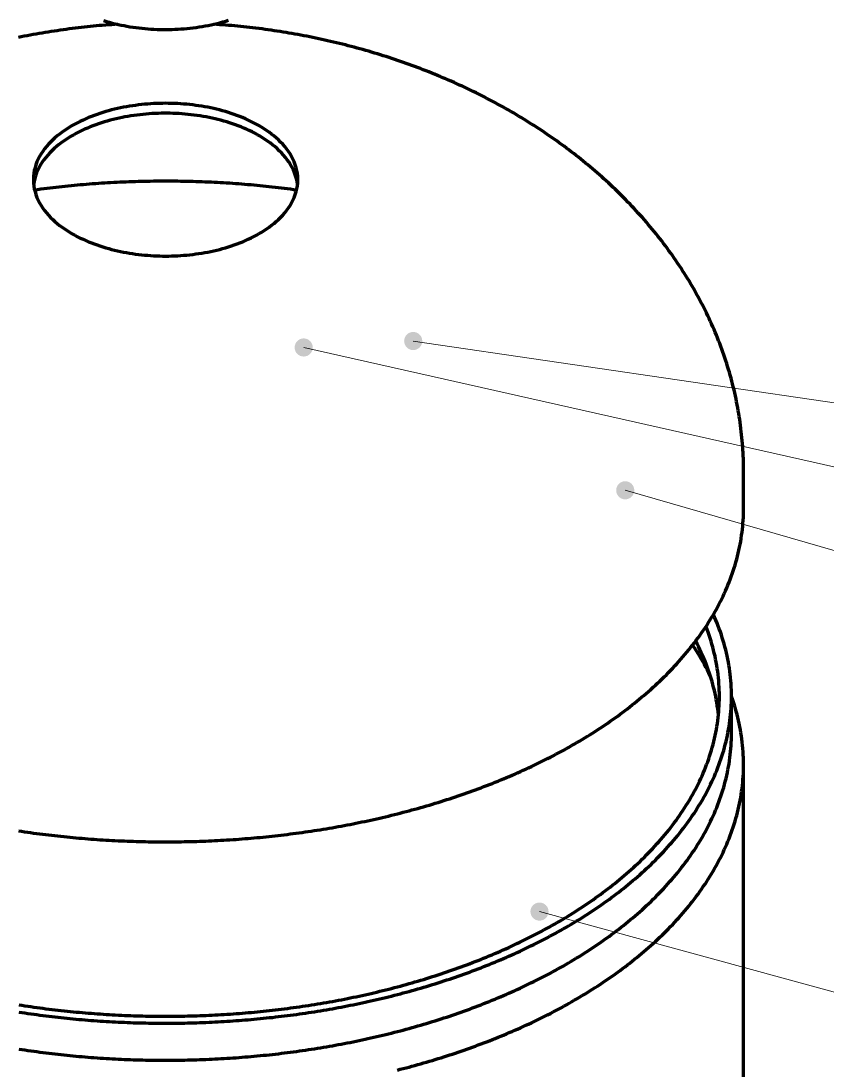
# Model space of a CAD drawing. Header units: millimetres. Extents: x 0 to 594, y 0 to 420.
# Drawn here: x 234.1 to 287.4, y 195.4 to 264.8 of the extents above; entities that cross this region are included whole.
import ezdxf

# ---------------------------------------------------------------- set-up
doc = ezdxf.new("R2010")
doc.units = ezdxf.units.MM
doc.layers.add('01-VISIBLE', color=7, linetype='CONTINUOUS', lineweight=70)
doc.layers.add('08-FINA', color=5, linetype='CONTINUOUS', lineweight=18)

msp = doc.modelspace()

# ---------------------------------------------------------------- hatches: boundary and pattern name
at = {"layer": '08-FINA'}
h = msp.add_hatch(color=7, dxfattribs=at)
h.dxf.hatch_style = 1
edge = h.paths.add_edge_path()
edge.add_arc((252.799, 243.162), 0.6, 0, 360)
h = msp.add_hatch(color=7, dxfattribs=at)
h.dxf.hatch_style = 1
edge = h.paths.add_edge_path()
edge.add_arc((260.046, 243.589), 0.6, 0, 360)
h = msp.add_hatch(color=7, dxfattribs=at)
h.dxf.hatch_style = 1
edge = h.paths.add_edge_path()
edge.add_arc((274.078, 233.714), 0.6, 0, 360)
h = msp.add_hatch(color=7, dxfattribs=at)
h.dxf.hatch_style = 1
edge = h.paths.add_edge_path()
edge.add_arc((268.403, 205.841), 0.6, 0, 360)

# ---------------------------------------------------------------- linework, layer by layer
at = {"layer": '01-VISIBLE'}
for p, q in [((281.909, 232.539), (281.909, 234.989)), ((281.109, 217.629), (281.109, 220.079)), ((281.909, 86.465), (281.909, 215.588))]:
    msp.add_line(p, q, dxfattribs=at)
for points in [[(240.472, 264.546), (240.272, 264.533), (240.072, 264.518), (239.872, 264.503), (239.672, 264.487), (239.472, 264.471), (239.272, 264.453), (239.072, 264.435), (238.872, 264.416), (238.673, 264.396), (238.473, 264.375), (238.273, 264.354), (238.074, 264.331), (237.875, 264.308), (237.676, 264.284), (237.477, 264.259), (237.278, 264.233), (237.079, 264.207), (236.88, 264.18), (236.681, 264.151), (236.483, 264.122), (236.284, 264.093), (236.086, 264.062), (235.888, 264.03), (235.69, 263.998), (235.492, 263.965), (235.294, 263.931), (235.097, 263.896), (234.899, 263.861), (234.702, 263.824), (234.505, 263.787), (234.308, 263.749), (234.111, 263.71), (233.914, 263.67)], [(239.548, 264.791), (239.74, 264.734), (239.933, 264.68), (240.126, 264.629), (240.321, 264.581), (240.515, 264.536), (240.711, 264.494), (240.907, 264.455), (241.104, 264.419), (241.301, 264.386), (241.499, 264.355), (241.697, 264.328), (241.896, 264.303), (242.094, 264.28), (242.294, 264.261), (242.493, 264.244), (242.692, 264.23), (242.892, 264.219), (243.092, 264.21), (243.292, 264.204), (243.492, 264.2), (243.692, 264.199), (243.892, 264.201), (244.092, 264.205), (244.292, 264.212), (244.492, 264.222), (244.691, 264.234), (244.891, 264.249), (245.09, 264.267), (245.289, 264.288), (245.488, 264.311), (245.686, 264.337), (245.884, 264.365), (246.082, 264.397), (246.279, 264.431), (246.476, 264.468), (246.672, 264.508), (246.867, 264.551), (247.062, 264.597), (247.256, 264.645), (247.449, 264.697), (247.641, 264.752), (247.833, 264.811)], [(281.909, 234.989), (281.908, 235.189), (281.905, 235.39), (281.901, 235.591), (281.895, 235.791), (281.887, 235.992), (281.877, 236.192), (281.866, 236.392), (281.853, 236.593), (281.838, 236.793), (281.822, 236.993), (281.803, 237.192), (281.783, 237.392), (281.761, 237.592), (281.738, 237.791), (281.713, 237.99), (281.686, 238.189), (281.657, 238.387), (281.627, 238.586), (281.594, 238.784), (281.561, 238.981), (281.525, 239.179), (281.488, 239.376), (281.449, 239.573), (281.409, 239.769), (281.366, 239.966), (281.323, 240.161), (281.277, 240.357), (281.23, 240.552), (281.181, 240.746), (281.131, 240.941), (281.079, 241.134), (281.025, 241.328), (280.97, 241.521), (280.913, 241.713), (280.854, 241.905), (280.794, 242.096), (280.733, 242.287), (280.669, 242.478), (280.605, 242.668), (280.538, 242.857), (280.471, 243.046), (280.401, 243.234), (280.33, 243.422), (280.258, 243.609), (280.184, 243.795), (280.108, 243.981), (280.032, 244.167), (279.953, 244.351), (279.873, 244.535), (279.792, 244.719), (279.709, 244.902), (279.625, 245.084), (279.54, 245.265), (279.453, 245.446), (279.364, 245.626), (279.274, 245.806), (279.183, 245.984), (279.091, 246.162), (278.997, 246.34), (278.902, 246.516), (278.805, 246.692), (278.707, 246.867), (278.608, 247.042), (278.508, 247.216), (278.406, 247.388), (278.303, 247.561), (278.199, 247.732), (278.093, 247.903), (277.986, 248.073), (277.878, 248.242), (277.769, 248.41), (277.658, 248.577), (277.547, 248.744), (277.434, 248.91), (277.32, 249.075), (277.205, 249.239), (277.088, 249.403), (276.971, 249.565), (276.852, 249.727), (276.732, 249.888), (276.612, 250.048), (276.49, 250.208), (276.367, 250.366), (276.243, 250.524), (276.117, 250.681), (275.991, 250.837), (275.864, 250.992), (275.735, 251.146), (275.606, 251.299), (275.476, 251.452), (275.344, 251.603), (275.212, 251.754), (275.079, 251.904), (274.944, 252.053), (274.809, 252.201), (274.673, 252.349), (274.536, 252.495), (274.397, 252.641), (274.258, 252.785), (274.118, 252.929), (273.978, 253.072), (273.836, 253.214), (273.693, 253.355), (273.55, 253.495), (273.405, 253.635), (273.26, 253.773), (273.114, 253.911), (272.967, 254.047), (272.82, 254.183), (272.671, 254.318), (272.522, 254.452), (272.371, 254.585), (272.221, 254.717), (272.069, 254.849), (271.916, 254.979), (271.763, 255.108), (271.609, 255.237), (271.454, 255.365), (271.299, 255.492), (271.143, 255.617), (270.986, 255.742), (270.828, 255.867), (270.67, 255.99), (270.51, 256.112), (270.351, 256.233), (270.19, 256.354), (270.029, 256.473), (269.867, 256.592), (269.705, 256.71), (269.542, 256.827), (269.378, 256.943), (269.214, 257.058), (269.049, 257.172), (268.883, 257.285), (268.717, 257.398), (268.55, 257.509), (268.383, 257.62), (268.215, 257.73), (268.046, 257.838), (267.877, 257.946), (267.707, 258.053), (267.537, 258.159), (267.366, 258.265), (267.195, 258.369), (267.023, 258.473), (266.851, 258.575), (266.678, 258.677), (266.504, 258.778), (266.33, 258.877), (266.156, 258.976), (265.981, 259.075), (265.805, 259.172), (265.629, 259.268), (265.453, 259.364), (265.276, 259.458), (265.098, 259.552), (264.92, 259.645), (264.742, 259.737), (264.563, 259.828), (264.384, 259.918), (264.204, 260.007), (264.024, 260.096), (263.844, 260.183), (263.663, 260.27), (263.481, 260.355), (263.299, 260.44), (263.117, 260.524), (262.935, 260.608), (262.752, 260.69), (262.568, 260.771), (262.385, 260.852), (262.2, 260.931), (262.016, 261.01), (261.831, 261.088), (261.646, 261.165), (261.46, 261.241), (261.274, 261.317), (261.088, 261.391), (260.901, 261.465), (260.714, 261.537), (260.527, 261.609), (260.339, 261.68), (260.151, 261.75), (259.963, 261.82), (259.774, 261.888), (259.585, 261.956), (259.396, 262.022), (259.207, 262.088), (259.017, 262.153), (258.827, 262.217), (258.636, 262.281), (258.446, 262.343), (258.255, 262.405), (258.063, 262.465), (257.872, 262.525), (257.68, 262.584), (257.488, 262.643), (257.296, 262.7), (257.103, 262.756), (256.911, 262.812), (256.718, 262.867), (256.524, 262.921), (256.331, 262.974), (256.137, 263.026), (255.943, 263.078), (255.749, 263.128), (255.555, 263.178), (255.36, 263.227), (255.165, 263.275), (254.97, 263.322), (254.775, 263.369), (254.58, 263.414), (254.384, 263.459), (254.188, 263.503), (253.992, 263.546), (253.796, 263.588), (253.6, 263.63), (253.403, 263.67), (253.207, 263.71), (253.01, 263.749), (252.813, 263.787), (252.616, 263.824), (252.418, 263.861), (252.221, 263.896), (252.023, 263.931), (251.826, 263.965), (251.628, 263.998), (251.43, 264.03), (251.232, 264.062), (251.033, 264.093), (250.835, 264.122), (250.636, 264.151), (250.438, 264.18), (250.239, 264.207), (250.04, 264.233), (249.841, 264.259), (249.642, 264.284), (249.443, 264.308), (249.243, 264.331), (249.044, 264.354), (248.845, 264.375), (248.645, 264.396), (248.445, 264.416), (248.246, 264.435), (248.046, 264.453), (247.846, 264.471), (247.646, 264.487), (247.446, 264.503), (247.246, 264.518), (247.046, 264.533), (246.846, 264.546)], [(252.409, 254.264), (252.402, 254.464), (252.381, 254.664), (252.347, 254.862), (252.3, 255.057), (252.241, 255.248), (252.17, 255.436), (252.088, 255.619), (251.996, 255.797), (251.895, 255.97), (251.784, 256.138), (251.666, 256.3), (251.541, 256.457), (251.409, 256.608), (251.272, 256.754), (251.129, 256.895), (250.98, 257.03), (250.828, 257.16), (250.671, 257.285), (250.51, 257.406), (250.347, 257.521), (250.179, 257.632), (250.009, 257.739), (249.837, 257.841), (249.662, 257.939), (249.484, 258.033), (249.305, 258.123), (249.124, 258.209), (248.941, 258.291), (248.756, 258.37), (248.57, 258.445), (248.382, 258.516), (248.194, 258.584), (248.004, 258.649), (247.813, 258.71), (247.621, 258.768), (247.428, 258.823), (247.234, 258.875), (247.039, 258.923), (246.844, 258.969), (246.648, 259.012), (246.451, 259.051), (246.254, 259.088), (246.056, 259.122), (245.858, 259.153), (245.659, 259.182), (245.46, 259.207), (245.261, 259.23), (245.061, 259.25), (244.861, 259.268), (244.661, 259.282), (244.461, 259.294), (244.261, 259.304), (244.06, 259.31), (243.859, 259.314), (243.659, 259.316), (243.458, 259.314), (243.258, 259.31), (243.057, 259.304), (242.857, 259.294), (242.656, 259.282), (242.456, 259.268), (242.256, 259.25), (242.057, 259.23), (241.857, 259.207), (241.658, 259.182), (241.46, 259.153), (241.262, 259.122), (241.064, 259.088), (240.867, 259.051), (240.67, 259.012), (240.474, 258.969), (240.278, 258.923), (240.084, 258.875), (239.89, 258.823), (239.697, 258.768), (239.505, 258.71), (239.314, 258.649), (239.124, 258.584), (238.935, 258.516), (238.748, 258.445), (238.561, 258.37), (238.377, 258.291), (238.194, 258.209), (238.013, 258.123), (237.833, 258.033), (237.656, 257.939), (237.481, 257.841), (237.308, 257.739), (237.138, 257.632), (236.971, 257.521), (236.807, 257.406), (236.647, 257.285), (236.49, 257.16), (236.337, 257.03), (236.189, 256.895), (236.046, 256.754), (235.908, 256.608), (235.776, 256.457), (235.651, 256.3), (235.533, 256.138), (235.423, 255.97), (235.322, 255.797), (235.229, 255.619), (235.148, 255.436), (235.077, 255.248), (235.017, 255.057), (234.97, 254.862), (234.936, 254.664), (234.916, 254.464), (234.909, 254.264)], [(252.39, 253.935), (252.361, 254.133), (252.319, 254.328), (252.264, 254.521), (252.197, 254.709), (252.12, 254.894), (252.031, 255.073), (251.934, 255.248), (251.827, 255.417), (251.712, 255.581), (251.59, 255.739), (251.461, 255.892), (251.326, 256.04), (251.185, 256.182), (251.039, 256.319), (250.889, 256.451), (250.734, 256.578), (250.575, 256.7), (250.413, 256.817), (250.248, 256.93), (250.079, 257.038), (249.908, 257.141), (249.735, 257.241), (249.559, 257.336), (249.381, 257.428), (249.201, 257.515), (249.019, 257.599), (248.836, 257.679), (248.651, 257.755), (248.464, 257.828), (248.276, 257.897), (248.087, 257.963), (247.897, 258.025), (247.706, 258.085), (247.514, 258.141), (247.321, 258.194), (247.127, 258.244), (246.933, 258.291), (246.738, 258.334), (246.542, 258.375), (246.345, 258.414), (246.148, 258.449), (245.951, 258.481), (245.753, 258.511), (245.555, 258.538), (245.356, 258.562), (245.157, 258.583), (244.958, 258.602), (244.758, 258.617), (244.559, 258.631), (244.359, 258.641), (244.159, 258.649), (243.959, 258.655), (243.759, 258.657), (243.559, 258.657), (243.359, 258.655), (243.159, 258.649), (242.959, 258.641), (242.759, 258.631), (242.559, 258.617), (242.36, 258.602), (242.16, 258.583), (241.962, 258.562), (241.763, 258.538), (241.565, 258.511), (241.367, 258.481), (241.169, 258.449), (240.972, 258.414), (240.776, 258.375), (240.58, 258.334), (240.385, 258.291), (240.19, 258.244), (239.996, 258.194), (239.803, 258.141), (239.611, 258.085), (239.42, 258.025), (239.23, 257.963), (239.041, 257.897), (238.854, 257.828), (238.667, 257.755), (238.482, 257.679), (238.299, 257.599), (238.117, 257.515), (237.937, 257.428), (237.759, 257.336), (237.583, 257.241), (237.409, 257.141), (237.238, 257.038), (237.07, 256.93), (236.904, 256.817), (236.742, 256.7), (236.583, 256.578), (236.429, 256.451), (236.278, 256.319), (236.132, 256.182), (235.992, 256.04), (235.857, 255.892), (235.728, 255.739), (235.605, 255.581), (235.491, 255.417), (235.384, 255.248), (235.286, 255.073), (235.198, 254.894), (235.12, 254.709), (235.054, 254.521), (234.999, 254.328), (234.957, 254.133), (234.927, 253.935)], [(234.909, 254.264), (234.916, 254.063), (234.936, 253.864), (234.97, 253.666), (235.017, 253.471), (235.077, 253.279), (235.148, 253.091), (235.23, 252.908), (235.322, 252.73), (235.424, 252.556), (235.534, 252.389), (235.652, 252.226), (235.777, 252.07), (235.909, 251.918), (236.047, 251.772), (236.19, 251.632), (236.339, 251.496), (236.491, 251.366), (236.648, 251.241), (236.809, 251.12), (236.973, 251.005), (237.14, 250.894), (237.31, 250.787), (237.483, 250.685), (237.658, 250.587), (237.836, 250.493), (238.015, 250.403), (238.197, 250.317), (238.38, 250.235), (238.565, 250.156), (238.751, 250.081), (238.939, 250.01), (239.128, 249.942), (239.318, 249.878), (239.509, 249.816), (239.701, 249.758), (239.894, 249.703), (240.088, 249.652), (240.283, 249.603), (240.478, 249.558), (240.675, 249.515), (240.871, 249.475), (241.069, 249.438), (241.267, 249.404), (241.465, 249.373), (241.664, 249.345), (241.863, 249.32), (242.062, 249.297), (242.262, 249.277), (242.462, 249.259), (242.662, 249.245), (242.863, 249.233), (243.063, 249.224), (243.264, 249.217), (243.465, 249.213), (243.666, 249.212), (243.866, 249.213), (244.067, 249.217), (244.268, 249.224), (244.468, 249.234), (244.669, 249.246), (244.869, 249.261), (245.069, 249.278), (245.269, 249.298), (245.468, 249.321), (245.667, 249.347), (245.866, 249.375), (246.064, 249.407), (246.262, 249.441), (246.459, 249.478), (246.656, 249.518), (246.852, 249.56), (247.048, 249.606), (247.242, 249.655), (247.436, 249.707), (247.629, 249.762), (247.822, 249.82), (248.013, 249.882), (248.203, 249.947), (248.392, 250.015), (248.579, 250.086), (248.765, 250.162), (248.95, 250.24), (249.133, 250.323), (249.314, 250.409), (249.494, 250.499), (249.671, 250.593), (249.846, 250.692)], [(252.327, 253.574), (252.126, 253.601), (251.926, 253.628), (251.725, 253.654), (251.525, 253.679), (251.324, 253.703), (251.123, 253.727), (250.923, 253.75), (250.722, 253.773), (250.521, 253.795), (250.32, 253.816), (250.118, 253.837), (249.917, 253.857), (249.716, 253.876), (249.515, 253.895), (249.313, 253.913), (249.112, 253.931), (248.91, 253.947), (248.709, 253.964), (248.507, 253.979), (248.305, 253.994), (248.104, 254.008), (247.902, 254.022), (247.7, 254.035), (247.498, 254.047), (247.296, 254.059), (247.095, 254.07), (246.893, 254.08), (246.691, 254.09), (246.489, 254.099), (246.287, 254.108), (246.085, 254.116), (245.883, 254.123), (245.68, 254.13), (245.478, 254.136), (245.276, 254.141), (245.074, 254.146), (244.872, 254.15), (244.67, 254.153), (244.468, 254.156), (244.265, 254.158), (244.063, 254.16), (243.861, 254.161), (243.659, 254.161), (243.457, 254.161), (243.254, 254.16), (243.052, 254.158), (242.85, 254.156), (242.648, 254.153), (242.446, 254.15), (242.244, 254.146), (242.041, 254.141), (241.839, 254.136), (241.637, 254.13), (241.435, 254.123), (241.233, 254.116), (241.031, 254.108), (240.829, 254.099), (240.627, 254.09), (240.425, 254.08), (240.223, 254.07), (240.021, 254.059), (239.819, 254.047), (239.617, 254.035), (239.416, 254.022), (239.214, 254.008), (239.012, 253.994), (238.811, 253.979), (238.609, 253.964), (238.407, 253.947), (238.206, 253.931), (238.004, 253.913), (237.803, 253.895), (237.602, 253.876), (237.4, 253.857), (237.199, 253.837), (236.998, 253.816), (236.797, 253.795), (236.596, 253.773), (236.395, 253.75), (236.194, 253.727), (235.993, 253.703), (235.793, 253.679), (235.592, 253.654), (235.392, 253.628), (235.191, 253.601), (234.991, 253.574)], [(249.846, 250.692), (250.018, 250.794), (250.188, 250.9), (250.354, 251.011), (250.518, 251.127), (250.678, 251.247), (250.834, 251.372), (250.986, 251.502), (251.134, 251.638), (251.276, 251.778), (251.414, 251.924), (251.545, 252.075), (251.669, 252.231), (251.787, 252.393), (251.897, 252.561), (251.998, 252.734), (252.09, 252.912), (252.171, 253.094), (252.242, 253.282), (252.301, 253.473), (252.348, 253.667), (252.381, 253.865), (252.402, 254.064), (252.409, 254.264)], [(270.706, 216.924), (270.88, 217.025), (271.053, 217.127), (271.226, 217.23), (271.398, 217.334), (271.57, 217.439), (271.741, 217.545), (271.911, 217.652), (272.081, 217.761), (272.25, 217.87), (272.419, 217.98), (272.586, 218.091), (272.753, 218.203), (272.92, 218.317), (273.085, 218.431), (273.25, 218.546), (273.414, 218.663), (273.578, 218.78), (273.74, 218.899), (273.902, 219.019), (274.063, 219.14), (274.223, 219.262), (274.382, 219.385), (274.541, 219.509), (274.698, 219.634), (274.855, 219.761), (275.01, 219.888), (275.165, 220.017), (275.319, 220.147), (275.472, 220.278), (275.623, 220.41), (275.774, 220.544), (275.924, 220.678), (276.072, 220.814), (276.22, 220.951), (276.366, 221.089), (276.511, 221.229), (276.655, 221.369), (276.798, 221.511), (276.94, 221.654), (277.08, 221.799), (277.219, 221.944), (277.357, 222.091), (277.493, 222.239), (277.628, 222.388), (277.762, 222.539), (277.894, 222.69), (278.025, 222.843), (278.154, 222.998), (278.282, 223.153), (278.408, 223.31), (278.533, 223.468), (278.656, 223.627), (278.777, 223.788), (278.897, 223.95), (279.015, 224.113), (279.131, 224.277), (279.245, 224.443), (279.358, 224.609), (279.468, 224.778), (279.577, 224.947), (279.684, 225.118), (279.789, 225.289), (279.892, 225.462), (279.992, 225.637), (280.091, 225.812), (280.187, 225.989), (280.282, 226.167), (280.374, 226.346), (280.463, 226.526), (280.551, 226.707), (280.636, 226.889), (280.718, 227.073), (280.799, 227.258), (280.876, 227.443), (280.952, 227.63), (281.024, 227.818), (281.094, 228.006), (281.162, 228.196), (281.226, 228.387), (281.288, 228.578), (281.348, 228.77), (281.404, 228.964), (281.458, 229.158), (281.508, 229.352), (281.556, 229.548), (281.601, 229.744), (281.643, 229.941), (281.682, 230.138), (281.718, 230.336), (281.751, 230.535), (281.781, 230.734), (281.808, 230.933), (281.831, 231.133), (281.852, 231.334), (281.869, 231.534), (281.883, 231.735), (281.895, 231.936), (281.902, 232.137), (281.907, 232.338), (281.909, 232.539)], [(281.109, 220.079), (281.107, 220.286), (281.102, 220.493), (281.093, 220.7), (281.081, 220.907), (281.066, 221.113), (281.047, 221.319), (281.025, 221.525), (280.999, 221.731), (280.97, 221.936), (280.938, 222.141), (280.903, 222.345), (280.864, 222.548), (280.822, 222.751), (280.776, 222.953), (280.728, 223.154), (280.676, 223.355), (280.622, 223.555), (280.564, 223.754), (280.503, 223.952), (280.439, 224.149), (280.373, 224.345), (280.303, 224.54), (280.231, 224.734), (280.155, 224.927), (280.077, 225.119), (279.996, 225.309), (279.913, 225.499)], [(280.309, 220.079), (280.307, 220.285), (280.302, 220.491), (280.293, 220.696), (280.281, 220.902), (280.265, 221.108), (280.246, 221.313), (280.224, 221.518), (280.198, 221.722), (280.169, 221.926), (280.136, 222.129), (280.1, 222.332), (280.061, 222.535), (280.019, 222.736), (279.973, 222.937), (279.924, 223.137), (279.872, 223.337), (279.817, 223.535), (279.758, 223.733), (279.697, 223.929), (279.632, 224.125), (279.565, 224.32), (279.495, 224.513), (279.422, 224.706)], [(279.358, 222.417), (279.279, 222.61), (279.197, 222.803), (279.112, 222.993), (279.024, 223.183), (278.933, 223.372), (278.84, 223.559), (278.745, 223.745)], [(279.707, 221.449), (279.612, 221.639), (279.515, 221.828), (279.416, 222.016), (279.313, 222.202), (279.209, 222.387), (279.102, 222.571), (278.993, 222.753), (278.881, 222.934), (278.767, 223.113), (278.651, 223.292), (278.533, 223.468)], [(280.247, 218.854), (280.225, 219.057), (280.2, 219.26), (280.171, 219.463), (280.139, 219.665), (280.103, 219.867), (280.065, 220.068), (280.023, 220.268), (279.977, 220.468), (279.929, 220.667), (279.878, 220.865), (279.823, 221.062), (279.766, 221.259), (279.705, 221.454), (279.641, 221.649), (279.575, 221.842), (279.506, 222.035), (279.433, 222.227), (279.358, 222.417)], [(269.574, 205.116), (269.748, 205.217), (269.921, 205.319), (270.094, 205.422), (270.265, 205.526), (270.437, 205.631), (270.607, 205.737), (270.777, 205.845), (270.946, 205.953), (271.115, 206.062), (271.283, 206.172), (271.45, 206.284), (271.616, 206.396), (271.782, 206.51), (271.947, 206.625), (272.111, 206.741), (272.274, 206.858), (272.437, 206.976), (272.598, 207.095), (272.759, 207.215), (272.919, 207.337), (273.078, 207.46), (273.236, 207.583), (273.394, 207.708), (273.55, 207.835), (273.705, 207.962), (273.86, 208.091), (274.013, 208.22), (274.165, 208.351), (274.316, 208.484), (274.467, 208.617), (274.616, 208.752), (274.764, 208.888), (274.91, 209.025), (275.056, 209.163), (275.2, 209.303), (275.344, 209.444), (275.485, 209.586), (275.626, 209.729), (275.765, 209.874), (275.903, 210.02), (276.04, 210.168), (276.175, 210.316), (276.309, 210.466), (276.441, 210.617), (276.572, 210.77), (276.701, 210.924), (276.829, 211.079), (276.955, 211.235), (277.079, 211.393), (277.202, 211.552), (277.322, 211.712), (277.442, 211.874), (277.559, 212.037), (277.675, 212.201), (277.788, 212.367), (277.9, 212.534), (278.01, 212.702), (278.118, 212.872), (278.223, 213.043), (278.327, 213.215), (278.428, 213.388), (278.528, 213.563), (278.625, 213.738), (278.72, 213.916), (278.812, 214.094), (278.903, 214.273), (278.99, 214.454), (279.076, 214.636), (279.159, 214.819), (279.239, 215.003), (279.317, 215.188), (279.392, 215.375), (279.464, 215.562), (279.534, 215.75), (279.601, 215.94), (279.665, 216.13), (279.726, 216.321), (279.785, 216.514), (279.84, 216.707), (279.893, 216.9), (279.943, 217.095), (279.989, 217.291), (280.033, 217.487), (280.073, 217.683), (280.111, 217.881), (280.145, 218.079), (280.176, 218.277), (280.204, 218.476), (280.228, 218.676), (280.249, 218.875), (280.268, 219.075), (280.282, 219.276), (280.294, 219.476), (280.302, 219.677), (280.307, 219.878), (280.309, 220.079)], [(270.14, 204.79), (270.314, 204.891), (270.487, 204.993), (270.66, 205.096), (270.832, 205.2), (271.003, 205.305), (271.174, 205.411), (271.344, 205.518), (271.514, 205.626), (271.683, 205.736), (271.851, 205.846), (272.018, 205.957), (272.185, 206.07), (272.351, 206.183), (272.516, 206.298), (272.681, 206.413), (272.844, 206.53), (273.007, 206.648), (273.169, 206.767), (273.331, 206.887), (273.491, 207.008), (273.651, 207.13), (273.81, 207.254), (273.967, 207.378), (274.124, 207.504), (274.28, 207.631), (274.435, 207.759), (274.589, 207.888), (274.742, 208.019), (274.894, 208.15), (275.045, 208.283), (275.195, 208.417), (275.344, 208.553), (275.492, 208.689), (275.638, 208.827), (275.784, 208.966), (275.928, 209.106), (276.071, 209.247), (276.213, 209.39), (276.353, 209.534), (276.492, 209.679), (276.63, 209.825), (276.766, 209.973), (276.902, 210.122), (277.035, 210.272), (277.168, 210.423), (277.298, 210.576), (277.428, 210.73), (277.555, 210.886), (277.681, 211.042), (277.806, 211.2), (277.929, 211.359), (278.05, 211.52), (278.169, 211.682), (278.287, 211.845), (278.403, 212.009), (278.517, 212.175), (278.629, 212.341), (278.739, 212.51), (278.847, 212.679), (278.954, 212.85), (279.058, 213.022), (279.16, 213.195), (279.26, 213.369), (279.358, 213.545), (279.454, 213.722), (279.547, 213.9), (279.638, 214.079), (279.727, 214.26), (279.813, 214.441), (279.897, 214.624), (279.979, 214.808), (280.058, 214.993), (280.134, 215.179), (280.208, 215.366), (280.279, 215.554), (280.348, 215.743), (280.414, 215.933), (280.477, 216.124), (280.537, 216.315), (280.595, 216.508), (280.649, 216.702), (280.701, 216.896), (280.75, 217.091), (280.795, 217.287), (280.838, 217.483), (280.878, 217.68), (280.914, 217.878), (280.948, 218.076), (280.978, 218.275), (281.006, 218.474), (281.03, 218.674), (281.051, 218.874), (281.068, 219.074), (281.083, 219.275), (281.094, 219.476), (281.102, 219.677), (281.107, 219.878), (281.109, 220.079)], [(281.909, 215.588), (281.907, 215.796), (281.902, 216.005), (281.893, 216.213), (281.882, 216.421), (281.866, 216.629), (281.848, 216.837), (281.826, 217.044), (281.8, 217.251), (281.771, 217.457), (281.739, 217.664), (281.704, 217.869), (281.666, 218.074), (281.624, 218.278), (281.579, 218.482), (281.531, 218.685), (281.48, 218.887), (281.425, 219.088), (281.368, 219.288), (281.308, 219.488), (281.244, 219.687), (281.178, 219.884), (281.109, 220.081)], [(270.14, 202.34), (270.314, 202.441), (270.487, 202.543), (270.66, 202.646), (270.832, 202.75), (271.003, 202.855), (271.174, 202.962), (271.344, 203.069), (271.514, 203.177), (271.683, 203.286), (271.851, 203.396), (272.018, 203.508), (272.185, 203.62), (272.351, 203.734), (272.516, 203.848), (272.681, 203.964), (272.844, 204.08), (273.007, 204.198), (273.169, 204.317), (273.331, 204.437), (273.491, 204.558), (273.651, 204.681), (273.81, 204.804), (273.967, 204.929), (274.124, 205.055), (274.28, 205.182), (274.435, 205.31), (274.589, 205.439), (274.742, 205.569), (274.894, 205.701), (275.045, 205.834), (275.195, 205.968), (275.344, 206.103), (275.492, 206.239), (275.638, 206.377), (275.784, 206.516), (275.928, 206.656), (276.071, 206.798), (276.213, 206.94), (276.353, 207.084), (276.492, 207.229), (276.63, 207.376), (276.766, 207.523), (276.902, 207.672), (277.035, 207.822), (277.168, 207.974), (277.298, 208.127), (277.428, 208.281), (277.555, 208.436), (277.681, 208.593), (277.806, 208.751), (277.929, 208.91), (278.05, 209.07), (278.169, 209.232), (278.287, 209.395), (278.403, 209.559), (278.517, 209.725), (278.629, 209.892), (278.739, 210.06), (278.847, 210.23), (278.954, 210.4), (279.058, 210.572), (279.16, 210.745), (279.26, 210.92), (279.358, 211.095), (279.454, 211.272), (279.547, 211.45), (279.638, 211.63), (279.727, 211.81), (279.813, 211.992), (279.897, 212.174), (279.979, 212.358), (280.058, 212.543), (280.134, 212.729), (280.208, 212.916), (280.279, 213.104), (280.348, 213.293), (280.414, 213.483), (280.477, 213.674), (280.537, 213.866), (280.595, 214.059), (280.649, 214.252), (280.701, 214.446), (280.75, 214.642), (280.795, 214.837), (280.838, 215.034), (280.878, 215.231), (280.914, 215.429), (280.948, 215.627), (280.978, 215.826), (281.006, 216.025), (281.03, 216.225), (281.051, 216.425), (281.068, 216.625), (281.083, 216.825), (281.094, 217.026), (281.102, 217.227), (281.107, 217.428), (281.109, 217.629)], [(233.932, 211.182), (234.13, 211.152), (234.329, 211.123), (234.527, 211.094), (234.726, 211.066), (234.924, 211.039), (235.123, 211.013), (235.321, 210.987), (235.52, 210.961), (235.719, 210.937), (235.918, 210.913), (236.117, 210.889), (236.316, 210.866), (236.515, 210.844), (236.715, 210.823), (236.914, 210.802), (237.113, 210.781), (237.313, 210.762), (237.512, 210.743), (237.712, 210.724), (237.911, 210.706), (238.111, 210.689), (238.311, 210.673), (238.511, 210.657), (238.71, 210.641), (238.91, 210.627), (239.11, 210.612), (239.31, 210.599), (239.51, 210.586), (239.71, 210.574), (239.91, 210.562), (240.11, 210.551), (240.31, 210.54), (240.511, 210.531), (240.711, 210.521), (240.911, 210.513), (241.111, 210.505), (241.311, 210.497), (241.512, 210.49), (241.712, 210.484), (241.912, 210.479), (242.113, 210.474), (242.313, 210.469), (242.513, 210.466), (242.714, 210.462), (242.914, 210.46), (243.115, 210.458), (243.315, 210.457), (243.515, 210.456), (243.716, 210.456), (243.916, 210.456), (244.117, 210.457), (244.317, 210.459), (244.517, 210.461), (244.718, 210.464), (244.918, 210.468), (245.119, 210.472), (245.319, 210.476), (245.519, 210.482), (245.72, 210.488), (245.92, 210.494), (246.12, 210.501), (246.32, 210.509), (246.521, 210.518), (246.721, 210.527), (246.921, 210.536), (247.121, 210.546), (247.321, 210.557), (247.521, 210.569), (247.721, 210.581), (247.921, 210.593), (248.121, 210.606), (248.321, 210.62), (248.521, 210.635), (248.721, 210.65), (248.921, 210.666), (249.12, 210.682), (249.32, 210.699), (249.52, 210.716), (249.719, 210.735), (249.919, 210.753), (250.118, 210.773), (250.318, 210.793), (250.517, 210.814), (250.716, 210.835), (250.916, 210.857), (251.115, 210.879), (251.314, 210.902), (251.513, 210.926), (251.712, 210.951), (251.91, 210.976), (252.109, 211.001), (252.308, 211.028), (252.506, 211.055), (252.705, 211.082), (252.903, 211.11), (253.102, 211.139), (253.3, 211.169), (253.498, 211.199), (253.696, 211.23), (253.894, 211.261), (254.092, 211.293), (254.29, 211.326), (254.487, 211.359), (254.685, 211.393), (254.882, 211.428), (255.079, 211.463), (255.276, 211.499), (255.474, 211.536), (255.67, 211.573), (255.867, 211.611), (256.064, 211.649), (256.26, 211.689), (256.457, 211.728), (256.653, 211.769), (256.849, 211.81), (257.045, 211.852), (257.241, 211.895), (257.437, 211.938), (257.632, 211.982), (257.828, 212.027), (258.023, 212.072), (258.218, 212.118), (258.413, 212.165), (258.607, 212.212), (258.802, 212.26), (258.996, 212.309), (259.191, 212.358), (259.385, 212.408), (259.578, 212.459), (259.772, 212.511), (259.966, 212.563), (260.159, 212.616), (260.352, 212.67), (260.545, 212.724), (260.737, 212.779), (260.93, 212.835), (261.122, 212.892), (261.314, 212.949), (261.506, 213.007), (261.698, 213.066), (261.889, 213.125), (262.08, 213.185), (262.271, 213.246), (262.462, 213.308), (262.652, 213.371), (262.842, 213.434), (263.032, 213.498), (263.222, 213.563), (263.411, 213.628), (263.6, 213.694), (263.789, 213.761), (263.978, 213.829), (264.166, 213.898), (264.354, 213.967), (264.542, 214.037), (264.729, 214.108), (264.916, 214.18), (265.103, 214.253), (265.29, 214.326), (265.476, 214.4), (265.662, 214.475), (265.847, 214.551), (266.032, 214.628), (266.217, 214.705), (266.402, 214.783), (266.586, 214.862), (266.77, 214.942), (266.953, 215.023), (267.136, 215.105), (267.319, 215.187), (267.501, 215.271), (267.683, 215.355), (267.864, 215.44), (268.045, 215.526), (268.226, 215.613), (268.406, 215.7), (268.586, 215.789), (268.765, 215.879), (268.944, 215.969), (269.122, 216.06), (269.3, 216.153), (269.478, 216.246), (269.655, 216.34), (269.831, 216.435), (270.007, 216.531), (270.183, 216.628), (270.357, 216.725), (270.532, 216.824), (270.706, 216.924)], [(270.706, 199.972), (270.88, 200.074), (271.053, 200.176), (271.226, 200.279), (271.398, 200.383), (271.57, 200.488), (271.741, 200.594), (271.911, 200.701), (272.081, 200.809), (272.25, 200.918), (272.419, 201.028), (272.586, 201.14), (272.753, 201.252), (272.92, 201.365), (273.085, 201.48), (273.25, 201.595), (273.414, 201.711), (273.578, 201.829), (273.74, 201.948), (273.902, 202.067), (274.063, 202.188), (274.223, 202.31), (274.382, 202.433), (274.541, 202.558), (274.698, 202.683), (274.855, 202.809), (275.01, 202.937), (275.165, 203.066), (275.319, 203.196), (275.472, 203.327), (275.623, 203.459), (275.774, 203.592), (275.924, 203.727), (276.072, 203.863), (276.22, 204), (276.366, 204.138), (276.511, 204.277), (276.655, 204.418), (276.798, 204.56), (276.94, 204.703), (277.08, 204.847), (277.219, 204.993), (277.357, 205.139), (277.493, 205.287), (277.628, 205.437), (277.762, 205.587), (277.894, 205.739), (278.025, 205.892), (278.154, 206.046), (278.282, 206.202), (278.408, 206.358), (278.533, 206.516), (278.656, 206.676), (278.777, 206.836), (278.897, 206.998), (279.015, 207.161), (279.131, 207.326), (279.245, 207.491), (279.358, 207.658), (279.468, 207.826), (279.577, 207.996), (279.684, 208.166), (279.789, 208.338), (279.892, 208.511), (279.992, 208.685), (280.091, 208.861), (280.187, 209.037), (280.282, 209.215), (280.374, 209.394), (280.463, 209.574), (280.551, 209.756), (280.636, 209.938), (280.718, 210.122), (280.799, 210.306), (280.876, 210.492), (280.952, 210.678), (281.024, 210.866), (281.094, 211.055), (281.162, 211.245), (281.226, 211.435), (281.288, 211.627), (281.348, 211.819), (281.404, 212.012), (281.458, 212.206), (281.508, 212.401), (281.556, 212.596), (281.601, 212.793), (281.643, 212.989), (281.682, 213.187), (281.718, 213.385), (281.751, 213.583), (281.781, 213.783), (281.808, 213.982), (281.831, 214.182), (281.852, 214.382), (281.869, 214.583), (281.883, 214.783), (281.895, 214.984), (281.902, 215.185), (281.907, 215.387), (281.909, 215.588)], [(233.944, 199.197), (234.142, 199.167), (234.34, 199.137), (234.538, 199.108), (234.737, 199.079), (234.935, 199.052), (235.134, 199.024), (235.333, 198.998), (235.531, 198.972), (235.73, 198.947), (235.929, 198.922), (236.128, 198.899), (236.327, 198.875), (236.526, 198.853), (236.725, 198.831), (236.925, 198.809), (237.124, 198.789), (237.323, 198.768), (237.523, 198.749), (237.722, 198.73), (237.922, 198.712), (238.122, 198.694), (238.321, 198.678), (238.521, 198.661), (238.721, 198.646), (238.921, 198.631), (239.121, 198.616), (239.321, 198.602), (239.521, 198.589), (239.721, 198.577), (239.921, 198.565), (240.121, 198.554), (240.321, 198.543), (240.521, 198.533), (240.721, 198.523), (240.922, 198.515), (241.122, 198.507), (241.322, 198.499), (241.522, 198.492), (241.723, 198.486), (241.923, 198.48), (242.123, 198.475), (242.324, 198.471), (242.524, 198.467), (242.725, 198.464), (242.925, 198.461), (243.125, 198.459), (243.326, 198.458), (243.526, 198.457), (243.727, 198.457), (243.927, 198.457), (244.128, 198.459), (244.328, 198.46), (244.528, 198.463), (244.729, 198.466), (244.929, 198.469), (245.13, 198.474), (245.33, 198.478), (245.53, 198.484), (245.731, 198.49), (245.931, 198.497), (246.131, 198.504), (246.331, 198.512), (246.532, 198.521), (246.732, 198.53), (246.932, 198.54), (247.132, 198.55), (247.332, 198.561), (247.532, 198.573), (247.732, 198.585), (247.932, 198.598), (248.132, 198.612), (248.332, 198.626), (248.532, 198.641), (248.732, 198.656), (248.932, 198.672), (249.132, 198.689), (249.331, 198.706), (249.531, 198.724), (249.73, 198.743), (249.93, 198.762), (250.129, 198.782), (250.329, 198.803), (250.528, 198.824), (250.727, 198.845), (250.926, 198.868), (251.125, 198.891), (251.324, 198.915), (251.523, 198.939), (251.722, 198.964), (251.921, 198.99), (252.12, 199.016), (252.318, 199.043), (252.517, 199.07), (252.715, 199.099), (252.914, 199.127), (253.112, 199.157), (253.31, 199.187), (253.508, 199.218), (253.706, 199.249), (253.904, 199.282), (254.101, 199.314), (254.299, 199.348), (254.497, 199.382), (254.694, 199.417), (254.891, 199.452), (255.088, 199.488), (255.285, 199.525), (255.482, 199.563), (255.679, 199.601), (255.876, 199.64), (256.072, 199.679), (256.268, 199.719), (256.465, 199.76), (256.661, 199.802), (256.857, 199.844), (257.052, 199.887), (257.248, 199.931), (257.443, 199.975), (257.639, 200.02), (257.834, 200.066), (258.029, 200.112), (258.224, 200.159), (258.418, 200.207), (258.613, 200.255), (258.807, 200.305), (259.001, 200.355), (259.195, 200.405), (259.389, 200.457), (259.582, 200.509), (259.776, 200.562), (259.969, 200.615), (260.162, 200.669), (260.354, 200.724), (260.547, 200.78), (260.739, 200.837), (260.931, 200.894), (261.123, 200.952), (261.315, 201.011), (261.506, 201.07), (261.697, 201.13), (261.888, 201.191), (262.079, 201.253), (262.269, 201.316), (262.46, 201.379), (262.649, 201.443), (262.839, 201.508), (263.028, 201.573), (263.218, 201.64), (263.406, 201.707), (263.595, 201.775), (263.783, 201.844), (263.971, 201.913), (264.159, 201.984), (264.346, 202.055), (264.533, 202.127), (264.72, 202.2), (264.906, 202.274), (265.092, 202.348), (265.278, 202.423), (265.463, 202.5), (265.648, 202.577), (265.833, 202.654), (266.017, 202.733), (266.201, 202.813), (266.385, 202.893), (266.568, 202.974), (266.751, 203.057), (266.933, 203.14), (267.115, 203.223), (267.297, 203.308), (267.478, 203.394), (267.659, 203.48), (267.839, 203.568), (268.019, 203.656), (268.199, 203.746), (268.378, 203.836), (268.556, 203.927), (268.734, 204.019), (268.912, 204.112), (269.089, 204.206), (269.265, 204.301), (269.441, 204.397), (269.617, 204.493), (269.792, 204.591), (269.966, 204.69), (270.14, 204.79)], [(233.955, 199.674), (234.153, 199.643), (234.352, 199.612), (234.55, 199.583), (234.748, 199.554), (234.947, 199.525), (235.145, 199.498), (235.344, 199.471), (235.542, 199.444), (235.741, 199.418), (235.94, 199.393), (236.139, 199.369), (236.338, 199.345), (236.537, 199.322), (236.736, 199.3), (236.936, 199.278), (237.135, 199.257), (237.334, 199.236), (237.534, 199.216), (237.733, 199.197), (237.933, 199.179), (238.132, 199.161), (238.332, 199.143), (238.532, 199.127), (238.732, 199.111), (238.932, 199.095), (239.131, 199.081), (239.331, 199.067), (239.531, 199.053), (239.731, 199.041), (239.931, 199.028), (240.132, 199.017), (240.332, 199.006), (240.532, 198.996), (240.732, 198.986), (240.932, 198.977), (241.133, 198.969), (241.333, 198.961), (241.533, 198.954), (241.734, 198.948), (241.934, 198.942), (242.134, 198.937), (242.335, 198.933), (242.535, 198.929), (242.735, 198.925), (242.936, 198.923), (243.136, 198.921), (243.337, 198.92), (243.537, 198.919), (243.738, 198.919), (243.938, 198.919), (244.138, 198.921), (244.339, 198.922), (244.539, 198.925), (244.74, 198.928), (244.94, 198.932), (245.141, 198.936), (245.341, 198.941), (245.541, 198.947), (245.742, 198.953), (245.942, 198.96), (246.142, 198.967), (246.343, 198.976), (246.543, 198.984), (246.743, 198.994), (246.943, 199.004), (247.143, 199.015), (247.343, 199.026), (247.544, 199.038), (247.744, 199.051), (247.944, 199.064), (248.144, 199.078), (248.343, 199.092), (248.543, 199.107), (248.743, 199.123), (248.943, 199.14), (249.143, 199.157), (249.342, 199.175), (249.542, 199.193), (249.741, 199.212), (249.941, 199.232), (250.14, 199.252), (250.34, 199.273), (250.539, 199.295), (250.738, 199.317), (250.937, 199.34), (251.136, 199.364), (251.335, 199.388), (251.534, 199.413), (251.733, 199.439), (251.932, 199.465), (252.13, 199.492), (252.329, 199.519), (252.527, 199.548), (252.725, 199.576), (252.924, 199.606), (253.122, 199.636), (253.32, 199.667), (253.518, 199.699), (253.716, 199.731), (253.913, 199.764), (254.111, 199.797), (254.308, 199.832), (254.506, 199.867), (254.703, 199.902), (254.9, 199.939), (255.097, 199.976), (255.294, 200.013), (255.491, 200.052), (255.687, 200.091), (255.884, 200.131), (256.08, 200.171), (256.276, 200.212), (256.472, 200.254), (256.668, 200.297), (256.864, 200.34), (257.059, 200.384), (257.255, 200.429), (257.45, 200.474), (257.645, 200.52), (257.84, 200.567), (258.035, 200.614), (258.229, 200.663), (258.424, 200.712), (258.618, 200.762), (258.812, 200.812), (259.006, 200.863), (259.199, 200.915), (259.393, 200.968), (259.586, 201.021), (259.779, 201.075), (259.971, 201.13), (260.164, 201.186), (260.356, 201.242), (260.548, 201.3), (260.74, 201.357), (260.932, 201.416), (261.123, 201.476), (261.315, 201.536), (261.506, 201.597), (261.696, 201.659), (261.887, 201.721), (262.077, 201.785), (262.267, 201.849), (262.456, 201.914), (262.646, 201.98), (262.835, 202.046), (263.023, 202.114), (263.212, 202.182), (263.4, 202.251), (263.588, 202.321), (263.776, 202.391), (263.963, 202.463), (264.15, 202.535), (264.336, 202.608), (264.523, 202.682), (264.709, 202.757), (264.894, 202.833), (265.079, 202.909), (265.264, 202.986), (265.449, 203.065), (265.633, 203.144), (265.817, 203.224), (266, 203.305), (266.183, 203.387), (266.366, 203.469), (266.548, 203.553), (266.73, 203.637), (266.911, 203.723), (267.092, 203.809), (267.273, 203.896), (267.453, 203.984), (267.632, 204.073), (267.811, 204.163), (267.99, 204.254), (268.168, 204.346), (268.346, 204.439), (268.523, 204.533), (268.699, 204.628), (268.875, 204.723), (269.051, 204.82), (269.226, 204.918), (269.4, 205.017), (269.574, 205.116)], [(233.944, 196.748), (234.142, 196.717), (234.34, 196.687), (234.538, 196.658), (234.737, 196.63), (234.935, 196.602), (235.134, 196.575), (235.333, 196.549), (235.531, 196.523), (235.73, 196.497), (235.929, 196.473), (236.128, 196.449), (236.327, 196.426), (236.526, 196.403), (236.725, 196.381), (236.925, 196.36), (237.124, 196.339), (237.323, 196.319), (237.523, 196.3), (237.722, 196.281), (237.922, 196.263), (238.122, 196.245), (238.321, 196.228), (238.521, 196.212), (238.721, 196.196), (238.921, 196.181), (239.121, 196.167), (239.321, 196.153), (239.521, 196.14), (239.721, 196.127), (239.921, 196.115), (240.121, 196.104), (240.321, 196.093), (240.521, 196.083), (240.721, 196.074), (240.922, 196.065), (241.122, 196.057), (241.322, 196.049), (241.522, 196.043), (241.723, 196.036), (241.923, 196.031), (242.123, 196.026), (242.324, 196.021), (242.524, 196.017), (242.725, 196.014), (242.925, 196.012), (243.125, 196.01), (243.326, 196.008), (243.526, 196.007), (243.727, 196.007), (243.927, 196.008), (244.128, 196.009), (244.328, 196.011), (244.528, 196.013), (244.729, 196.016), (244.929, 196.02), (245.13, 196.024), (245.33, 196.029), (245.53, 196.034), (245.731, 196.04), (245.931, 196.047), (246.131, 196.055), (246.331, 196.062), (246.532, 196.071), (246.732, 196.08), (246.932, 196.09), (247.132, 196.101), (247.332, 196.112), (247.532, 196.123), (247.732, 196.136), (247.932, 196.149), (248.132, 196.162), (248.332, 196.176), (248.532, 196.191), (248.732, 196.207), (248.932, 196.223), (249.132, 196.239), (249.331, 196.257), (249.531, 196.275), (249.73, 196.293), (249.93, 196.313), (250.129, 196.333), (250.329, 196.353), (250.528, 196.374), (250.727, 196.396), (250.926, 196.418), (251.125, 196.441), (251.324, 196.465), (251.523, 196.489), (251.722, 196.514), (251.921, 196.54), (252.12, 196.566), (252.318, 196.593), (252.517, 196.621), (252.715, 196.649), (252.914, 196.678), (253.112, 196.707), (253.31, 196.738), (253.508, 196.769), (253.706, 196.8), (253.904, 196.832), (254.101, 196.865), (254.299, 196.898), (254.497, 196.933), (254.694, 196.967), (254.891, 197.003), (255.088, 197.039), (255.285, 197.076), (255.482, 197.113), (255.679, 197.151), (255.876, 197.19), (256.072, 197.23), (256.268, 197.27), (256.465, 197.311), (256.661, 197.352), (256.857, 197.395), (257.052, 197.437), (257.248, 197.481), (257.443, 197.525), (257.639, 197.57), (257.834, 197.616), (258.029, 197.662), (258.224, 197.71), (258.418, 197.757), (258.613, 197.806), (258.807, 197.855), (259.001, 197.905), (259.195, 197.956), (259.389, 198.007), (259.582, 198.059), (259.776, 198.112), (259.969, 198.166), (260.162, 198.22), (260.354, 198.275), (260.547, 198.331), (260.739, 198.387), (260.931, 198.444), (261.123, 198.502), (261.315, 198.561), (261.506, 198.621), (261.697, 198.681), (261.888, 198.742), (262.079, 198.804), (262.269, 198.866), (262.46, 198.929), (262.649, 198.994), (262.839, 199.058), (263.028, 199.124), (263.218, 199.19), (263.406, 199.258), (263.595, 199.326), (263.783, 199.394), (263.971, 199.464), (264.159, 199.534), (264.346, 199.606), (264.533, 199.678), (264.72, 199.75), (264.906, 199.824), (265.092, 199.899), (265.278, 199.974), (265.463, 200.05), (265.648, 200.127), (265.833, 200.205), (266.017, 200.284), (266.201, 200.363), (266.385, 200.444), (266.568, 200.525), (266.751, 200.607), (266.933, 200.69), (267.115, 200.774), (267.297, 200.859), (267.478, 200.944), (267.659, 201.031), (267.839, 201.118), (268.019, 201.207), (268.199, 201.296), (268.378, 201.386), (268.556, 201.477), (268.734, 201.57), (268.912, 201.663), (269.089, 201.756), (269.265, 201.851), (269.441, 201.947), (269.617, 202.044), (269.792, 202.142), (269.966, 202.241), (270.14, 202.34)], [(258.996, 195.357), (259.191, 195.407), (259.385, 195.457), (259.578, 195.508), (259.772, 195.559), (259.966, 195.612), (260.159, 195.665), (260.352, 195.718), (260.545, 195.773), (260.737, 195.828), (260.93, 195.884), (261.122, 195.94), (261.314, 195.998), (261.506, 196.056), (261.698, 196.114), (261.889, 196.174), (262.08, 196.234), (262.271, 196.295), (262.462, 196.357), (262.652, 196.419), (262.842, 196.482), (263.032, 196.546), (263.222, 196.611), (263.411, 196.677), (263.6, 196.743), (263.789, 196.81), (263.978, 196.878), (264.166, 196.946), (264.354, 197.016), (264.542, 197.086), (264.729, 197.157), (264.916, 197.229), (265.103, 197.301), (265.29, 197.375), (265.476, 197.449), (265.662, 197.524), (265.847, 197.6), (266.032, 197.676), (266.217, 197.754), (266.402, 197.832), (266.586, 197.911), (266.77, 197.991), (266.953, 198.072), (267.136, 198.153), (267.319, 198.236), (267.501, 198.319), (267.683, 198.403), (267.864, 198.489), (268.045, 198.575), (268.226, 198.661), (268.406, 198.749), (268.586, 198.838), (268.765, 198.927), (268.944, 199.018), (269.122, 199.109), (269.3, 199.201), (269.478, 199.294), (269.655, 199.388), (269.831, 199.483), (270.007, 199.579), (270.183, 199.676), (270.357, 199.774), (270.532, 199.873), (270.706, 199.972)]]:
    msp.add_lwpolyline(points, dxfattribs=at)
at = {"layer": '08-FINA'}
for p, q in [((369.61, 216.84), (252.799, 243.162)), ((369.548, 227.505), (260.046, 243.589)), ((369.677, 206.1), (274.078, 233.714)), ((369.659, 178.165), (268.403, 205.841))]:
    msp.add_line(p, q, dxfattribs=at)

doc.saveas('drawing.dxf')
